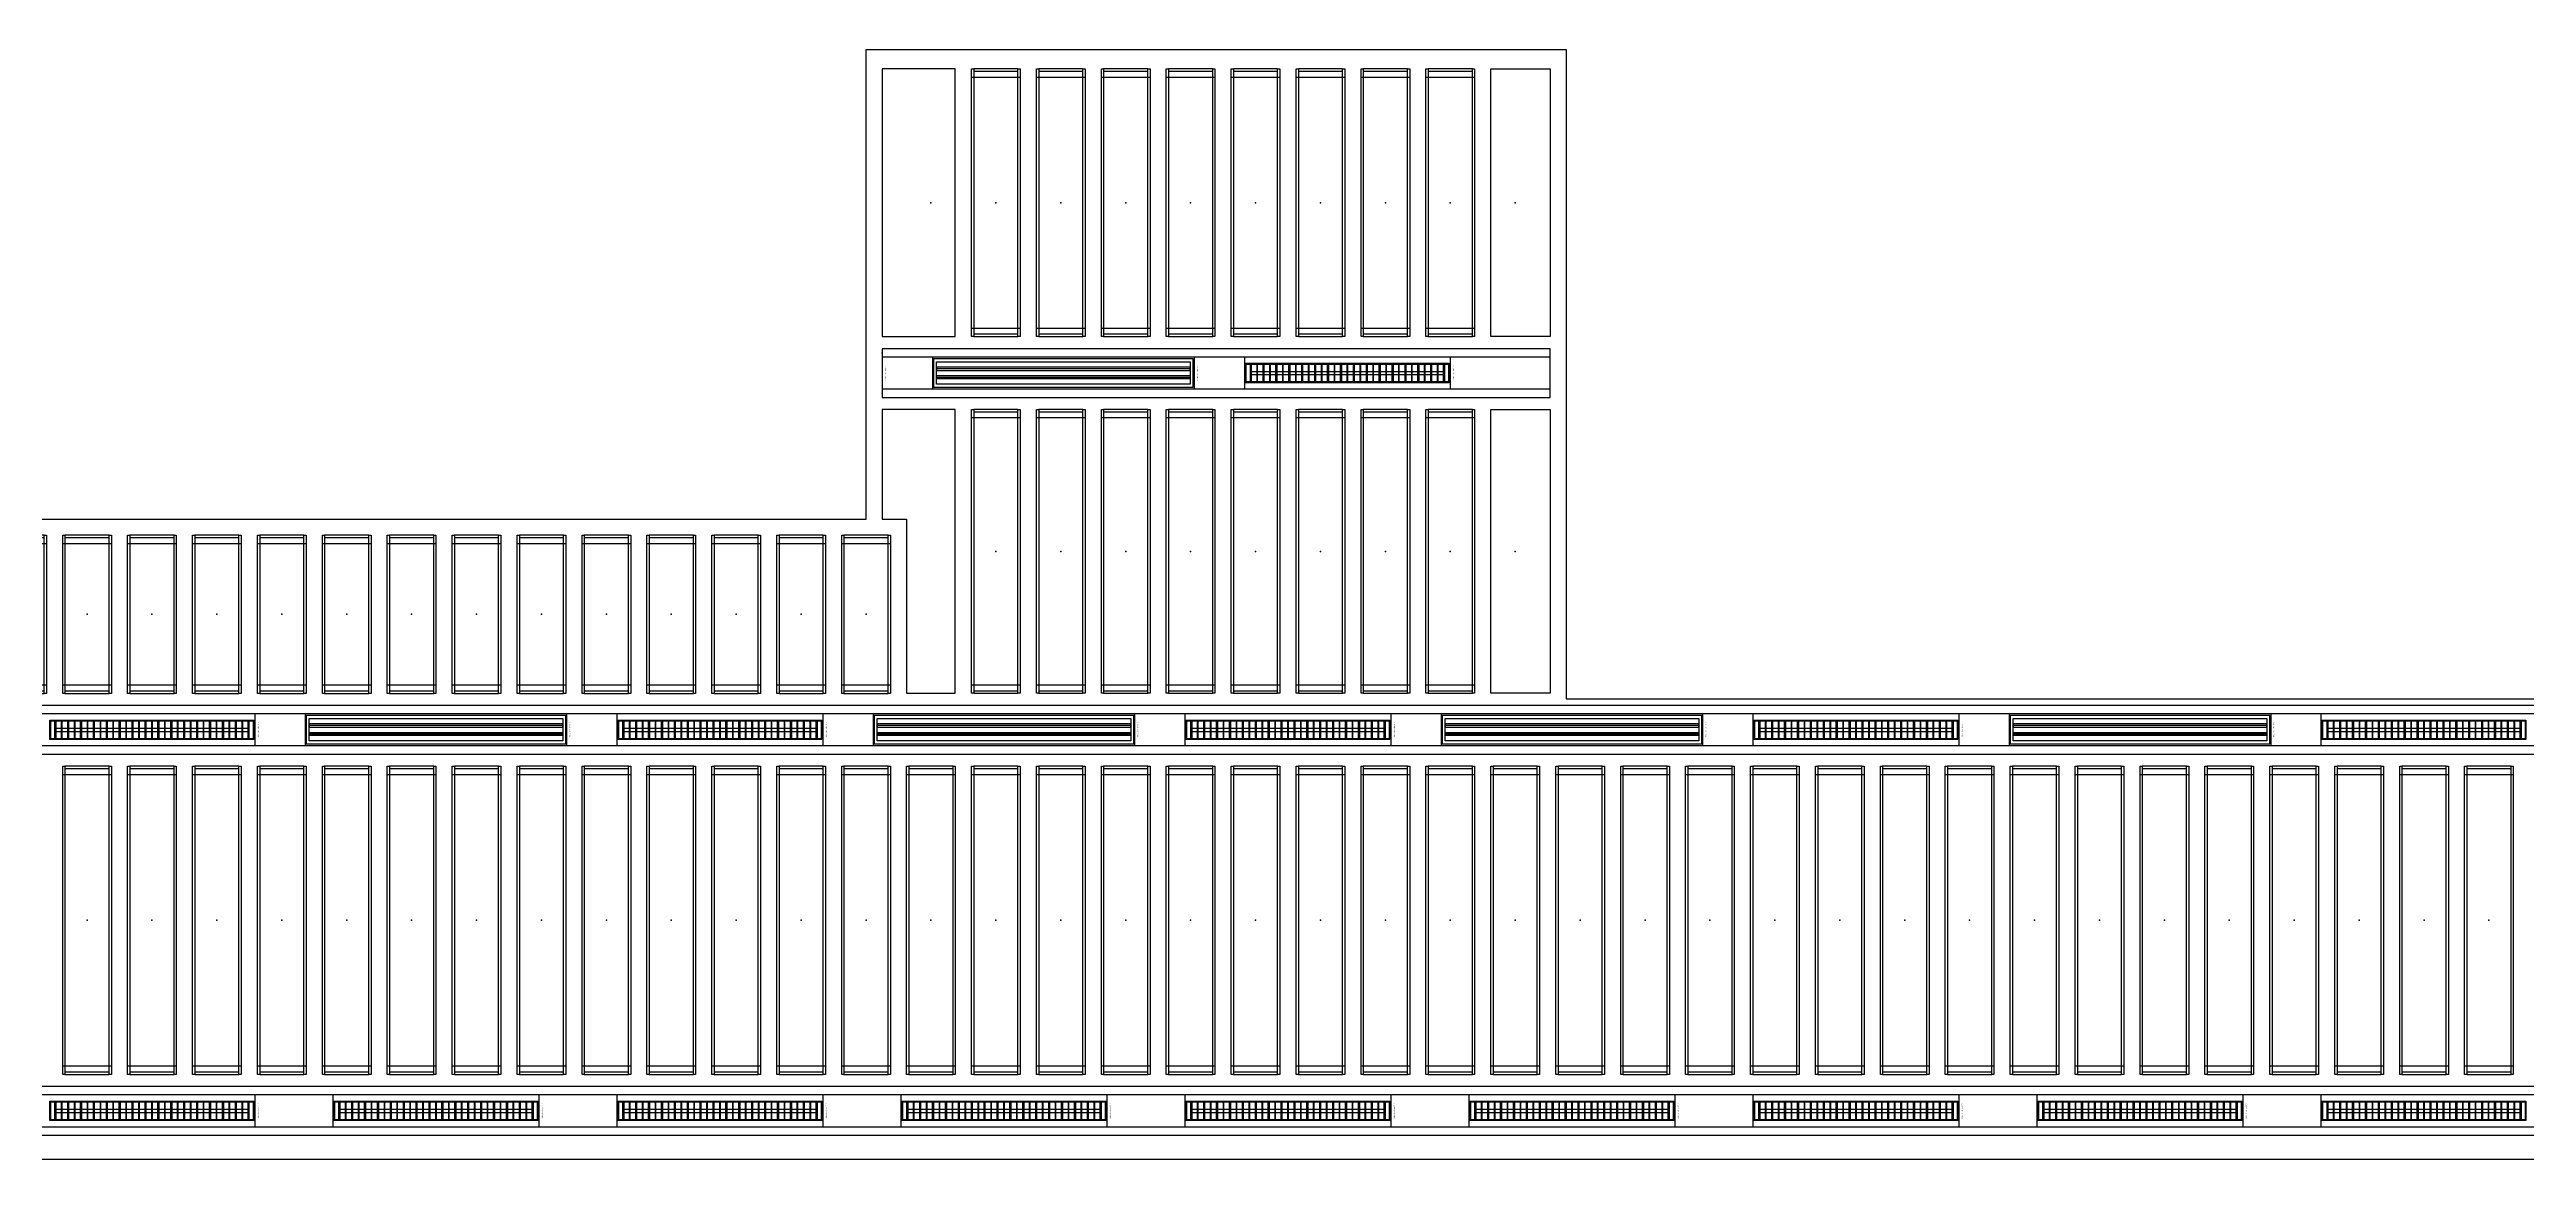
# Model space of a CAD drawing. Header units: millimetres. Extents: x 813027 to 1148939, y -931049 to -10.
# Drawn here: x 945509 to 960771, y -873847 to -867002 of the extents above; entities that cross this region are included whole.
import ezdxf
from ezdxf.enums import TextEntityAlignment as Align

# ---------------------------------------------------------------- set-up
doc = ezdxf.new("R2010")
doc.units = ezdxf.units.MM
for name, color, linetype in [('000 - WIPEOUT', 250, 'Continuous'), ('001 - ASCESSORIES', 1, 'Continuous'), ('A04_TUBE SERIES', 2, 'Continuous'), ('A11_ALU.SOLID SHEET', 7, 'Continuous')]:
    doc.layers.add(name, color=color, linetype=linetype)

# ---------------------------------------------------------------- blocks, each defined once
blk = doc.blocks.new('*U485')
at = {"color": 1}
blk.add_wipeout([(628, -60), (-629, -60), (-629, 60), (628, 60)], dxfattribs=at).dxf.layer = '000 - WIPEOUT'
at = {"layer": '001 - ASCESSORIES', "color": 0}
blk.add_lwpolyline([(628, -60), (-629, -60), (-629, 60), (628, 60)], close=True, dxfattribs=at)
at = {"layer": '001 - ASCESSORIES'}
for points in [[(623, -55), (-624, -55), (-624, 55), (623, 55)], [(-593, -55), (-598, -55), (-598, 55), (-593, 55)], [(-559, -55), (-554, -55), (-554, 55), (-559, 55)], [(-514, -55), (-519, -55), (-519, 55), (-514, 55)], [(-479, -55), (-474, -55), (-474, 55), (-479, 55)], [(-435, -55), (-440, -55), (-440, 55), (-435, 55)], [(-400, -55), (-395, -55), (-395, 55), (-400, 55)], [(-355, -55), (-360, -55), (-360, 55), (-355, 55)], [(-320, -55), (-315, -55), (-315, 55), (-320, 55)], [(-276, -55), (-281, -55), (-281, 55), (-276, 55)], [(-241, -55), (-236, -55), (-236, 55), (-241, 55)], [(-196, -55), (-201, -55), (-201, 55), (-196, 55)], [(-161, -55), (-156, -55), (-156, 55), (-161, 55)], [(-117, -55), (-122, -55), (-122, 55), (-117, 55)], [(-82, -55), (-77, -55), (-77, 55), (-82, 55)], [(-37, -55), (-42, -55), (-42, 55), (-37, 55)], [(-3, -55), (3, -55), (3, 55), (-3, 55)], [(42, -55), (37, -55), (37, 55), (42, 55)], [(77, -55), (82, -55), (82, 55), (77, 55)], [(122, -55), (117, -55), (117, 55), (122, 55)], [(156, -55), (161, -55), (161, 55), (156, 55)], [(201, -55), (196, -55), (196, 55), (201, 55)], [(236, -55), (241, -55), (241, 55), (236, 55)], [(281, -55), (276, -55), (276, 55), (281, 55)], [(315, -55), (320, -55), (320, 55), (315, 55)], [(360, -55), (355, -55), (355, 55), (360, 55)], [(395, -55), (400, -55), (400, 55), (395, 55)], [(440, -55), (435, -55), (435, 55), (440, 55)], [(474, -55), (479, -55), (479, 55), (474, 55)], [(519, -55), (514, -55), (514, 55), (519, 55)], [(554, -55), (559, -55), (559, 55), (554, 55)], [(598, -55), (593, -55), (593, 55), (598, 55)]]:
    blk.add_lwpolyline(points, close=True, dxfattribs=at)
for points in [[(-593, 10), (-559, 10)], [(-554, 10), (-519, 10)], [(-514, 10), (-479, 10)], [(-474, 10), (-440, 10)], [(-435, 10), (-400, 10)], [(-395, 10), (-360, 10)], [(-355, 10), (-320, 10)], [(-315, 10), (-281, 10)], [(-276, 10), (-241, 10)], [(-236, 10), (-201, 10)], [(-196, 10), (-161, 10)], [(-156, 10), (-122, 10)], [(-117, 10), (-82, 10)], [(-77, 10), (-42, 10)], [(-37, 10), (-3, 10)], [(3, 10), (37, 10)], [(42, 10), (77, 10)], [(82, 10), (117, 10)], [(122, 10), (156, 10)], [(161, 10), (196, 10)], [(201, 10), (236, 10)], [(241, 10), (276, 10)], [(281, 10), (315, 10)], [(320, 10), (355, 10)], [(360, 10), (395, 10)], [(400, 10), (435, 10)], [(440, 10), (474, 10)], [(479, 10), (514, 10)], [(519, 10), (554, 10)], [(559, 10), (593, 10)], [(-593, -10), (-559, -10)], [(-554, -10), (-519, -10)], [(-514, -10), (-479, -10)], [(-474, -10), (-440, -10)], [(-435, -10), (-400, -10)], [(-395, -10), (-360, -10)], [(-355, -10), (-320, -10)], [(-315, -10), (-281, -10)], [(-276, -10), (-241, -10)], [(-236, -10), (-201, -10)], [(-196, -10), (-161, -10)], [(-156, -10), (-122, -10)], [(-117, -10), (-82, -10)], [(-77, -10), (-42, -10)], [(-37, -10), (-3, -10)], [(3, -10), (37, -10)], [(42, -10), (77, -10)], [(82, -10), (117, -10)], [(122, -10), (156, -10)], [(161, -10), (196, -10)], [(201, -10), (236, -10)], [(241, -10), (276, -10)], [(281, -10), (315, -10)], [(320, -10), (355, -10)], [(360, -10), (395, -10)], [(400, -10), (435, -10)], [(440, -10), (474, -10)], [(479, -10), (514, -10)], [(519, -10), (554, -10)], [(559, -10), (593, -10)]]:
    blk.add_lwpolyline(points, dxfattribs=at)
blk = doc.blocks.new('*U493')
at = {"layer": 'A11_ALU.SOLID SHEET', "color": 0}
blk.add_lwpolyline([(483, -98.8), (483, 98.8), (0, 98.8), (0, -98.8)], close=True, dxfattribs=at)
at = {"layer": 'Defpoints', "color": 250}
blk.add_point((0, 0), dxfattribs=at)
blk.add_text('AL.SHEET-HAT-TYPE-R', height=6, rotation=270, dxfattribs=at).set_placement((15, 0), align=Align.BOTTOM_CENTER)
blk = doc.blocks.new('*U488')
at = {"layer": 'A11_ALU.SOLID SHEET', "color": 0}
blk.add_lwpolyline([(311.5, -98.8), (311.5, 98.8), (0, 98.8), (0, -98.8)], close=True, dxfattribs=at)
at = {"layer": 'Defpoints', "color": 250}
blk.add_point((0, 0), dxfattribs=at)
blk.add_text('AL.SHEET-HAT-TYPE-R', height=6, rotation=270, dxfattribs=at).set_placement((15, 0), align=Align.BOTTOM_CENTER)
blk = doc.blocks.new('*U495')
blk.add_wipeout([(-25, 0), (25, 0), (25, 134900), (-25, 134900)]).dxf.layer = '000 - WIPEOUT'
at = {"layer": 'A04_TUBE SERIES', "color": 0}
blk.add_lwpolyline([(-25, 0), (25, 0), (25, 134900), (-25, 134900)], close=True, dxfattribs=at)
blk.add_attdef('EXTR.OVL-LENGTH_', (-25, -59), '', height=5)
blk = doc.blocks.new('*U484')
at = {"layer": '001 - ASCESSORIES', "color": 0, "linetype": 'ByBlock'}
blk.add_lwpolyline([(800, 87), (-800, 87), (-800, -87), (800, -87)], close=True, dxfattribs=at)
at = {"layer": '001 - ASCESSORIES', "linetype": 'ByBlock'}
for points in [[(-782, 69), (782, 69), (782, -69), (-782, -69)], [(782, 36), (-782, 36), (-782, 16), (782, 16)], [(-782, -16), (782, -16), (782, -36), (-782, -36)]]:
    blk.add_lwpolyline(points, close=True, dxfattribs=at)
for points in [[(782, 26), (-782, 26)], [(-782, -26), (782, -26)]]:
    blk.add_lwpolyline(points, dxfattribs=at)
blk = doc.blocks.new('*U501')
blk.add_wipeout([(-25, 0), (25, 0), (25, 4115), (-25, 4115)]).dxf.layer = '000 - WIPEOUT'
blk.add_point((0, 0))
at = {"layer": 'A04_TUBE SERIES', "color": 0}
blk.add_lwpolyline([(-25, 0), (25, 0), (25, 4115), (-25, 4115)], close=True, dxfattribs=at)
blk.add_attdef('EXTR.OVL-LENGTH_', (-25, -59), '', height=5)
blk = doc.blocks.new('*U500')
at = {"layer": 'A11_ALU.SOLID SHEET', "color": 0}
blk.add_lwpolyline([(615, -98.8), (615, 98.8), (0, 98.8), (0, -98.8)], close=True, dxfattribs=at)
at = {"layer": 'Defpoints', "color": 250}
blk.add_point((0, 0), dxfattribs=at)
blk.add_text('AL.SHEET-HAT-TYPE-R', height=6, rotation=270, dxfattribs=at).set_placement((15, 0), align=Align.BOTTOM_CENTER)
blk = doc.blocks.new('*U499')
blk.add_wipeout([(-25, 0), (25, 0), (25, 4115), (-25, 4115)]).dxf.layer = '000 - WIPEOUT'
blk.add_point((0, 0))
at = {"layer": 'A04_TUBE SERIES', "color": 0}
blk.add_lwpolyline([(-25, 0), (25, 0), (25, 4115), (-25, 4115)], close=True, dxfattribs=at)
blk.add_attdef('EXTR.OVL-LENGTH_', (-25, -59), '', height=5)
blk = doc.blocks.new('*U492')
blk.add_wipeout([(-25, 0), (25, 0), (25, 134900), (-25, 134900)]).dxf.layer = '000 - WIPEOUT'
at = {"layer": 'A04_TUBE SERIES', "color": 0}
blk.add_lwpolyline([(-25, 0), (25, 0), (25, 134900), (-25, 134900)], close=True, dxfattribs=at)
blk.add_attdef('EXTR.OVL-LENGTH_', (-25, -59), '', height=5)
blk = doc.blocks.new('*U515')
for p, q in [((-900.3, 14250), (-900.3, 14550)), ((900, 14550), (900, 14250)), ((-900.3, 13850), (-900.3, 14150)), ((900, 14150), (900, 13850)), ((-900.3, 13450), (-900.3, 13750)), ((900, 13750), (900, 13450)), ((-900.3, 13050), (-900.3, 13350)), ((900, 13350), (900, 13050)), ((-900.3, 12650), (-900.3, 12950)), ((900, 12950), (900, 12650)), ((-900.3, 12250), (-900.3, 12550)), ((900, 12550), (900, 12250)), ((-900.3, 11850), (-900.3, 12150)), ((900, 12150), (900, 11850)), ((-900.3, 11450), (-900.3, 11750)), ((900, 11750), (900, 11450)), ((-900.3, 11050), (-900.3, 11350)), ((900, 11350), (900, 11050)), ((-900.3, 10650), (-900.3, 10950)), ((900, 10950), (900, 10650)), ((-900.3, 10250), (-900.3, 10550)), ((900, 10550), (900, 10250)), ((-900.3, 9850), (-900.3, 10150)), ((900, 10150), (900, 9850)), ((-900.3, 9450), (-900.3, 9750)), ((900, 9750), (900, 9450)), ((-900.3, 9050), (-900.3, 9350)), ((900, 9350), (900, 9050)), ((-900.3, 8650), (-900.3, 8950)), ((900, 8950), (900, 8650)), ((-900.3, 8250), (-900.3, 8550)), ((900, 8550), (900, 8250)), ((-900.3, 7850), (-900.3, 8150)), ((900, 8150), (900, 7850)), ((-900.3, 7450), (-900.3, 7750)), ((900, 7750), (900, 7450)), ((-900.3, 7050), (-900.3, 7350)), ((900, 7350), (900, 7050)), ((-900.3, 6650), (-900.3, 6950)), ((900, 6950), (900, 6650)), ((-900.3, 6250), (-900.3, 6550)), ((900, 6550), (900, 6250)), ((-900.3, 5850), (-900.3, 6150)), ((900, 6150), (900, 5850)), ((-900.3, 5450), (-900.3, 5750)), ((900, 5750), (900, 5450)), ((-900.3, 5050), (-900.3, 5350)), ((900, 5350), (900, 5050)), ((-900.3, 4650), (-900.3, 4950)), ((900, 4950), (900, 4650)), ((-900.3, 4250), (-900.3, 4550)), ((900, 4550), (900, 4250)), ((-900.3, 3850), (-900.3, 4150)), ((900, 4150), (900, 3850)), ((-900.3, 3450), (-900.3, 3750)), ((900, 3750), (900, 3450)), ((-900.3, 3050), (-900.3, 3350)), ((900, 3350), (900, 3050)), ((-900.3, 2650), (-900.3, 2950)), ((900, 2950), (900, 2650)), ((-900.3, 2250), (-900.3, 2550)), ((900, 2550), (900, 2250)), ((-900.3, 1850), (-900.3, 2150)), ((900, 2150), (900, 1850)), ((-900.3, 1450), (-900.3, 1750)), ((900, 1750), (900, 1450)), ((-900.3, 1050), (-900.3, 1350)), ((900, 1350), (900, 1050)), ((-900.3, 650), (-900.3, 950)), ((900, 950), (900, 650)), ((-900.3, 250), (-900.3, 550)), ((900, 550), (900, 250)), ((-900.3, -150), (-900.3, 150)), ((900, 150), (900, -150)), ((-900.3, -550), (-900.3, -250)), ((900, -250), (900, -550))]:
    blk.add_line(p, q)
for p in [(0, 14400), (0, 14000), (0, 13600), (0, 13200), (0, 12800), (0, 12400), (0, 12000), (0, 11600), (0, 11200), (0, 10800), (0, 10400), (0, 10000), (0, 9600), (0, 9200), (0, 8800), (0, 8400), (0, 8000), (0, 7600), (0, 7200), (0, 6800), (0, 6400), (0, 6000), (0, 5600), (0, 5200), (0, 4800), (0, 4400), (0, 4000), (0, 3600), (0, 3200), (0, 2800), (0, 2400), (0, 2000), (0, 1600), (0, 1200), (0, 800), (0, 400), (0, 0), (0, -400)]:
    blk.add_point(p)
at = {"layer": 'A11_ALU.SOLID SHEET', "color": 0}
for points in [[(-950, 14550), (950, 14550), (950, 14536), (-950, 14536)], [(-950, 14264), (-936, 14264), (-936, 14536), (-950, 14536)], [(950, 14536), (936, 14536), (936, 14264), (950, 14264)], [(-950, 14264), (950, 14264), (950, 14250), (-950, 14250)], [(-950, 14150), (950, 14150), (950, 14136), (-950, 14136)], [(-950, 13864), (-936, 13864), (-936, 14136), (-950, 14136)], [(950, 14136), (936, 14136), (936, 13864), (950, 13864)], [(-950, 13864), (950, 13864), (950, 13850), (-950, 13850)], [(-950, 13750), (950, 13750), (950, 13736), (-950, 13736)], [(-950, 13464), (-936, 13464), (-936, 13736), (-950, 13736)], [(950, 13736), (936, 13736), (936, 13464), (950, 13464)], [(-950, 13464), (950, 13464), (950, 13450), (-950, 13450)], [(-950, 13350), (950, 13350), (950, 13336), (-950, 13336)], [(-950, 13064), (-936, 13064), (-936, 13336), (-950, 13336)], [(950, 13336), (936, 13336), (936, 13064), (950, 13064)], [(-950, 13064), (950, 13064), (950, 13050), (-950, 13050)], [(-950, 12950), (950, 12950), (950, 12936), (-950, 12936)], [(-950, 12664), (-936, 12664), (-936, 12936), (-950, 12936)], [(950, 12936), (936, 12936), (936, 12664), (950, 12664)], [(-950, 12664), (950, 12664), (950, 12650), (-950, 12650)], [(-950, 12550), (950, 12550), (950, 12536), (-950, 12536)], [(-950, 12264), (-936, 12264), (-936, 12536), (-950, 12536)], [(950, 12536), (936, 12536), (936, 12264), (950, 12264)], [(-950, 12264), (950, 12264), (950, 12250), (-950, 12250)], [(-950, 12150), (950, 12150), (950, 12136), (-950, 12136)], [(-950, 11864), (-936, 11864), (-936, 12136), (-950, 12136)], [(950, 12136), (936, 12136), (936, 11864), (950, 11864)], [(-950, 11864), (950, 11864), (950, 11850), (-950, 11850)], [(-950, 11750), (950, 11750), (950, 11736), (-950, 11736)], [(-950, 11464), (-936, 11464), (-936, 11736), (-950, 11736)], [(950, 11736), (936, 11736), (936, 11464), (950, 11464)], [(-950, 11464), (950, 11464), (950, 11450), (-950, 11450)], [(-950, 11350), (950, 11350), (950, 11336), (-950, 11336)], [(-950, 11064), (-936, 11064), (-936, 11336), (-950, 11336)], [(950, 11336), (936, 11336), (936, 11064), (950, 11064)], [(-950, 11064), (950, 11064), (950, 11050), (-950, 11050)], [(-950, 10950), (950, 10950), (950, 10936), (-950, 10936)], [(-950, 10664), (-936, 10664), (-936, 10936), (-950, 10936)], [(950, 10936), (936, 10936), (936, 10664), (950, 10664)], [(-950, 10664), (950, 10664), (950, 10650), (-950, 10650)], [(-950, 10550), (950, 10550), (950, 10536), (-950, 10536)], [(-950, 10264), (-936, 10264), (-936, 10536), (-950, 10536)], [(950, 10536), (936, 10536), (936, 10264), (950, 10264)], [(-950, 10264), (950, 10264), (950, 10250), (-950, 10250)], [(-950, 10150), (950, 10150), (950, 10136), (-950, 10136)], [(-950, 9864), (-936, 9864), (-936, 10136), (-950, 10136)], [(950, 10136), (936, 10136), (936, 9864), (950, 9864)], [(-950, 9864), (950, 9864), (950, 9850), (-950, 9850)], [(-950, 9750), (950, 9750), (950, 9736), (-950, 9736)], [(-950, 9464), (-936, 9464), (-936, 9736), (-950, 9736)], [(950, 9736), (936, 9736), (936, 9464), (950, 9464)], [(-950, 9464), (950, 9464), (950, 9450), (-950, 9450)], [(-950, 9350), (950, 9350), (950, 9336), (-950, 9336)], [(-950, 9064), (-936, 9064), (-936, 9336), (-950, 9336)], [(950, 9336), (936, 9336), (936, 9064), (950, 9064)], [(-950, 9064), (950, 9064), (950, 9050), (-950, 9050)], [(-950, 8950), (950, 8950), (950, 8936), (-950, 8936)], [(-950, 8664), (-936, 8664), (-936, 8936), (-950, 8936)], [(950, 8936), (936, 8936), (936, 8664), (950, 8664)], [(-950, 8664), (950, 8664), (950, 8650), (-950, 8650)], [(-950, 8550), (950, 8550), (950, 8536), (-950, 8536)], [(-950, 8264), (-936, 8264), (-936, 8536), (-950, 8536)], [(950, 8536), (936, 8536), (936, 8264), (950, 8264)], [(-950, 8264), (950, 8264), (950, 8250), (-950, 8250)], [(-950, 8150), (950, 8150), (950, 8136), (-950, 8136)], [(-950, 7864), (-936, 7864), (-936, 8136), (-950, 8136)], [(950, 8136), (936, 8136), (936, 7864), (950, 7864)], [(-950, 7864), (950, 7864), (950, 7850), (-950, 7850)], [(-950, 7750), (950, 7750), (950, 7736), (-950, 7736)], [(-950, 7464), (-936, 7464), (-936, 7736), (-950, 7736)], [(950, 7736), (936, 7736), (936, 7464), (950, 7464)], [(-950, 7464), (950, 7464), (950, 7450), (-950, 7450)], [(-950, 7350), (950, 7350), (950, 7336), (-950, 7336)], [(-950, 7064), (-936, 7064), (-936, 7336), (-950, 7336)], [(950, 7336), (936, 7336), (936, 7064), (950, 7064)], [(-950, 7064), (950, 7064), (950, 7050), (-950, 7050)], [(-950, 6950), (950, 6950), (950, 6936), (-950, 6936)], [(-950, 6664), (-936, 6664), (-936, 6936), (-950, 6936)], [(950, 6936), (936, 6936), (936, 6664), (950, 6664)], [(-950, 6664), (950, 6664), (950, 6650), (-950, 6650)], [(-950, 6550), (950, 6550), (950, 6536), (-950, 6536)], [(-950, 6264), (-936, 6264), (-936, 6536), (-950, 6536)], [(950, 6536), (936, 6536), (936, 6264), (950, 6264)], [(-950, 6264), (950, 6264), (950, 6250), (-950, 6250)], [(-950, 6150), (950, 6150), (950, 6136), (-950, 6136)], [(-950, 5864), (-936, 5864), (-936, 6136), (-950, 6136)], [(950, 6136), (936, 6136), (936, 5864), (950, 5864)], [(-950, 5864), (950, 5864), (950, 5850), (-950, 5850)], [(-950, 5750), (950, 5750), (950, 5736), (-950, 5736)], [(-950, 5464), (-936, 5464), (-936, 5736), (-950, 5736)], [(950, 5736), (936, 5736), (936, 5464), (950, 5464)], [(-950, 5464), (950, 5464), (950, 5450), (-950, 5450)], [(-950, 5350), (950, 5350), (950, 5336), (-950, 5336)], [(-950, 5064), (-936, 5064), (-936, 5336), (-950, 5336)], [(950, 5336), (936, 5336), (936, 5064), (950, 5064)], [(-950, 5064), (950, 5064), (950, 5050), (-950, 5050)], [(-950, 4950), (950, 4950), (950, 4936), (-950, 4936)], [(-950, 4664), (-936, 4664), (-936, 4936), (-950, 4936)], [(950, 4936), (936, 4936), (936, 4664), (950, 4664)], [(-950, 4664), (950, 4664), (950, 4650), (-950, 4650)], [(-950, 4550), (950, 4550), (950, 4536), (-950, 4536)], [(-950, 4264), (-936, 4264), (-936, 4536), (-950, 4536)], [(950, 4536), (936, 4536), (936, 4264), (950, 4264)], [(-950, 4264), (950, 4264), (950, 4250), (-950, 4250)], [(-950, 4150), (950, 4150), (950, 4136), (-950, 4136)], [(-950, 3864), (-936, 3864), (-936, 4136), (-950, 4136)], [(950, 4136), (936, 4136), (936, 3864), (950, 3864)], [(-950, 3864), (950, 3864), (950, 3850), (-950, 3850)], [(-950, 3750), (950, 3750), (950, 3736), (-950, 3736)], [(-950, 3464), (-936, 3464), (-936, 3736), (-950, 3736)], [(950, 3736), (936, 3736), (936, 3464), (950, 3464)], [(-950, 3464), (950, 3464), (950, 3450), (-950, 3450)], [(-950, 3350), (950, 3350), (950, 3336), (-950, 3336)], [(-950, 3064), (-936, 3064), (-936, 3336), (-950, 3336)], [(950, 3336), (936, 3336), (936, 3064), (950, 3064)], [(-950, 3064), (950, 3064), (950, 3050), (-950, 3050)], [(-950, 2950), (950, 2950), (950, 2936), (-950, 2936)], [(-950, 2664), (-936, 2664), (-936, 2936), (-950, 2936)], [(950, 2936), (936, 2936), (936, 2664), (950, 2664)], [(-950, 2664), (950, 2664), (950, 2650), (-950, 2650)], [(-950, 2550), (950, 2550), (950, 2536), (-950, 2536)], [(-950, 2264), (-936, 2264), (-936, 2536), (-950, 2536)], [(950, 2536), (936, 2536), (936, 2264), (950, 2264)], [(-950, 2264), (950, 2264), (950, 2250), (-950, 2250)], [(-950, 2150), (950, 2150), (950, 2136), (-950, 2136)], [(-950, 1864), (-936, 1864), (-936, 2136), (-950, 2136)], [(950, 2136), (936, 2136), (936, 1864), (950, 1864)], [(-950, 1864), (950, 1864), (950, 1850), (-950, 1850)], [(-950, 1750), (950, 1750), (950, 1736), (-950, 1736)], [(-950, 1464), (-936, 1464), (-936, 1736), (-950, 1736)], [(950, 1736), (936, 1736), (936, 1464), (950, 1464)], [(-950, 1464), (950, 1464), (950, 1450), (-950, 1450)], [(-950, 1350), (950, 1350), (950, 1336), (-950, 1336)], [(-950, 1064), (-936, 1064), (-936, 1336), (-950, 1336)], [(950, 1336), (936, 1336), (936, 1064), (950, 1064)], [(-950, 1064), (950, 1064), (950, 1050), (-950, 1050)], [(-950, 950), (950, 950), (950, 936), (-950, 936)], [(-950, 664), (-936, 664), (-936, 936), (-950, 936)], [(950, 936), (936, 936), (936, 664), (950, 664)], [(-950, 664), (950, 664), (950, 650), (-950, 650)], [(-950, 550), (950, 550), (950, 536), (-950, 536)], [(-950, 264), (-936, 264), (-936, 536), (-950, 536)], [(950, 536), (936, 536), (936, 264), (950, 264)], [(-950, 264), (950, 264), (950, 250), (-950, 250)], [(-950, 150), (950, 150), (950, 136), (-950, 136)], [(-950, -136), (-936, -136), (-936, 136), (-950, 136)], [(950, 136), (936, 136), (936, -136), (950, -136)], [(-950, -136), (950, -136), (950, -150), (-950, -150)], [(-950, -250), (950, -250), (950, -264), (-950, -264)], [(-950, -536), (-936, -536), (-936, -264), (-950, -264)], [(950, -264), (936, -264), (936, -536), (950, -536)], [(-950, -536), (950, -536), (950, -550), (-950, -550)]]:
    blk.add_lwpolyline(points, close=True, dxfattribs=at)
blk = doc.blocks.new('*U523')
for p, q in [((-437.8, 10050), (-437.8, 10350)), ((437.5, 10350), (437.5, 10050)), ((-437.8, 9650), (-437.8, 9950)), ((437.5, 9950), (437.5, 9650)), ((-437.8, 9250), (-437.8, 9550)), ((437.5, 9550), (437.5, 9250)), ((-437.8, 8850), (-437.8, 9150)), ((437.5, 9150), (437.5, 8850)), ((-437.8, 8450), (-437.8, 8750)), ((437.5, 8750), (437.5, 8450)), ((-437.8, 8050), (-437.8, 8350)), ((437.5, 8350), (437.5, 8050)), ((-437.8, 7650), (-437.8, 7950)), ((437.5, 7950), (437.5, 7650)), ((-437.8, 7250), (-437.8, 7550)), ((437.5, 7550), (437.5, 7250)), ((-437.8, 6850), (-437.8, 7150)), ((437.5, 7150), (437.5, 6850)), ((-437.8, 6450), (-437.8, 6750)), ((437.5, 6750), (437.5, 6450)), ((-437.8, 6050), (-437.8, 6350)), ((437.5, 6350), (437.5, 6050)), ((-437.8, 5650), (-437.8, 5950)), ((437.5, 5950), (437.5, 5650)), ((-437.8, 5250), (-437.8, 5550)), ((437.5, 5550), (437.5, 5250)), ((-437.8, 4850), (-437.8, 5150)), ((437.5, 5150), (437.5, 4850)), ((-437.8, 4450), (-437.8, 4750)), ((437.5, 4750), (437.5, 4450)), ((-437.8, 4050), (-437.8, 4350)), ((437.5, 4350), (437.5, 4050)), ((-437.8, 3650), (-437.8, 3950)), ((437.5, 3950), (437.5, 3650)), ((-437.8, 3250), (-437.8, 3550)), ((437.5, 3550), (437.5, 3250)), ((-437.8, 2850), (-437.8, 3150)), ((437.5, 3150), (437.5, 2850)), ((-437.8, 2450), (-437.8, 2750)), ((437.5, 2750), (437.5, 2450)), ((-437.8, 2050), (-437.8, 2350)), ((437.5, 2350), (437.5, 2050)), ((-437.8, 1650), (-437.8, 1950)), ((437.5, 1950), (437.5, 1650)), ((-437.8, 1250), (-437.8, 1550)), ((437.5, 1550), (437.5, 1250)), ((-437.8, 850), (-437.8, 1150)), ((437.5, 1150), (437.5, 850)), ((-437.8, 450), (-437.8, 750)), ((437.5, 750), (437.5, 450)), ((-437.8, 50), (-437.8, 350)), ((437.5, 350), (437.5, 50)), ((-437.8, -350), (-437.8, -50)), ((437.5, -50), (437.5, -350)), ((-437.8, -750), (-437.8, -450)), ((437.5, -450), (437.5, -750)), ((-437.8, -1150), (-437.8, -850)), ((437.5, -850), (437.5, -1150)), ((-437.8, -1550), (-437.8, -1250)), ((437.5, -1250), (437.5, -1550)), ((-437.8, -1950), (-437.8, -1650)), ((437.5, -1650), (437.5, -1950)), ((-437.8, -2350), (-437.8, -2050)), ((437.5, -2050), (437.5, -2350)), ((-437.8, -2750), (-437.8, -2450)), ((437.5, -2450), (437.5, -2750)), ((-437.8, -3150), (-437.8, -2850)), ((437.5, -2850), (437.5, -3150)), ((-437.8, -3550), (-437.8, -3250)), ((437.5, -3250), (437.5, -3550)), ((-437.8, -3950), (-437.8, -3650)), ((437.5, -3650), (437.5, -3950)), ((-437.8, -4350), (-437.8, -4050)), ((437.5, -4050), (437.5, -4350)), ((-437.8, -4750), (-437.8, -4450)), ((437.5, -4450), (437.5, -4750)), ((-437.8, -5150), (-437.8, -4850)), ((437.5, -4850), (437.5, -5150)), ((-437.8, -5550), (-437.8, -5250)), ((437.5, -5250), (437.5, -5550)), ((-437.8, -5950), (-437.8, -5650)), ((437.5, -5650), (437.5, -5950)), ((-437.8, -6350), (-437.8, -6050)), ((437.5, -6050), (437.5, -6350)), ((-437.8, -6750), (-437.8, -6450)), ((437.5, -6450), (437.5, -6750)), ((-437.8, -7150), (-437.8, -6850)), ((437.5, -6850), (437.5, -7150)), ((-437.8, -7550), (-437.8, -7250)), ((437.5, -7250), (437.5, -7550)), ((-437.8, -7950), (-437.8, -7650)), ((437.5, -7650), (437.5, -7950)), ((-437.8, -8350), (-437.8, -8050)), ((437.5, -8050), (437.5, -8350)), ((-437.8, -8750), (-437.8, -8450)), ((437.5, -8450), (437.5, -8750)), ((-437.8, -9150), (-437.8, -8850)), ((437.5, -8850), (437.5, -9150)), ((-437.8, -9550), (-437.8, -9250)), ((437.5, -9250), (437.5, -9550)), ((-437.8, -9950), (-437.8, -9650)), ((437.5, -9650), (437.5, -9950)), ((-437.8, -10350), (-437.8, -10050)), ((437.5, -10050), (437.5, -10350))]:
    blk.add_line(p, q)
for p in [(0, 10200), (0, 9800), (0, 9400), (0, 9000), (0, 8600), (0, 8200), (0, 7800), (0, 7400), (0, 7000), (0, 6600), (0, 6200), (0, 5800), (0, 5400), (0, 5000), (0, 4600), (0, 4200), (0, 3800), (0, 3400), (0, 3000), (0, 2600), (0, 2200), (0, 1800), (0, 1400), (0, 1000), (0, 600), (0, 200), (0, -200), (0, -600), (0, -1000), (0, -1400), (0, -1800), (0, -2200), (0, -2600), (0, -3000), (0, -3400), (0, -3800), (0, -4200), (0, -4600), (0, -5000), (0, -5400), (0, -5800), (0, -6200), (0, -6600), (0, -7000), (0, -7400), (0, -7800), (0, -8200), (0, -8600), (0, -9000), (0, -9400), (0, -9800), (0, -10200)]:
    blk.add_point(p)
at = {"layer": 'A11_ALU.SOLID SHEET', "color": 0}
for points in [[(-487.5, 10350), (487.5, 10350), (487.5, 10336), (-487.5, 10336)], [(-487.5, 10064), (-473.5, 10064), (-473.5, 10336), (-487.5, 10336)], [(487.5, 10336), (473.5, 10336), (473.5, 10064), (487.5, 10064)], [(-487.5, 10064), (487.5, 10064), (487.5, 10050), (-487.5, 10050)], [(-487.5, 9950), (487.5, 9950), (487.5, 9936), (-487.5, 9936)], [(-487.5, 9664), (-473.5, 9664), (-473.5, 9936), (-487.5, 9936)], [(487.5, 9936), (473.5, 9936), (473.5, 9664), (487.5, 9664)], [(-487.5, 9664), (487.5, 9664), (487.5, 9650), (-487.5, 9650)], [(-487.5, 9550), (487.5, 9550), (487.5, 9536), (-487.5, 9536)], [(-487.5, 9264), (-473.5, 9264), (-473.5, 9536), (-487.5, 9536)], [(487.5, 9536), (473.5, 9536), (473.5, 9264), (487.5, 9264)], [(-487.5, 9264), (487.5, 9264), (487.5, 9250), (-487.5, 9250)], [(-487.5, 9150), (487.5, 9150), (487.5, 9136), (-487.5, 9136)], [(-487.5, 8864), (-473.5, 8864), (-473.5, 9136), (-487.5, 9136)], [(487.5, 9136), (473.5, 9136), (473.5, 8864), (487.5, 8864)], [(-487.5, 8864), (487.5, 8864), (487.5, 8850), (-487.5, 8850)], [(-487.5, 8750), (487.5, 8750), (487.5, 8736), (-487.5, 8736)], [(-487.5, 8464), (-473.5, 8464), (-473.5, 8736), (-487.5, 8736)], [(487.5, 8736), (473.5, 8736), (473.5, 8464), (487.5, 8464)], [(-487.5, 8464), (487.5, 8464), (487.5, 8450), (-487.5, 8450)], [(-487.5, 8350), (487.5, 8350), (487.5, 8336), (-487.5, 8336)], [(-487.5, 8064), (-473.5, 8064), (-473.5, 8336), (-487.5, 8336)], [(487.5, 8336), (473.5, 8336), (473.5, 8064), (487.5, 8064)], [(-487.5, 8064), (487.5, 8064), (487.5, 8050), (-487.5, 8050)], [(-487.5, 7950), (487.5, 7950), (487.5, 7936), (-487.5, 7936)], [(-487.5, 7664), (-473.5, 7664), (-473.5, 7936), (-487.5, 7936)], [(487.5, 7936), (473.5, 7936), (473.5, 7664), (487.5, 7664)], [(-487.5, 7664), (487.5, 7664), (487.5, 7650), (-487.5, 7650)], [(-487.5, 7550), (487.5, 7550), (487.5, 7536), (-487.5, 7536)], [(-487.5, 7264), (-473.5, 7264), (-473.5, 7536), (-487.5, 7536)], [(487.5, 7536), (473.5, 7536), (473.5, 7264), (487.5, 7264)], [(-487.5, 7264), (487.5, 7264), (487.5, 7250), (-487.5, 7250)], [(-487.5, 7150), (487.5, 7150), (487.5, 7136), (-487.5, 7136)], [(-487.5, 6864), (-473.5, 6864), (-473.5, 7136), (-487.5, 7136)], [(487.5, 7136), (473.5, 7136), (473.5, 6864), (487.5, 6864)], [(-487.5, 6864), (487.5, 6864), (487.5, 6850), (-487.5, 6850)], [(-487.5, 6750), (487.5, 6750), (487.5, 6736), (-487.5, 6736)], [(-487.5, 6464), (-473.5, 6464), (-473.5, 6736), (-487.5, 6736)], [(487.5, 6736), (473.5, 6736), (473.5, 6464), (487.5, 6464)], [(-487.5, 6464), (487.5, 6464), (487.5, 6450), (-487.5, 6450)], [(-487.5, 6350), (487.5, 6350), (487.5, 6336), (-487.5, 6336)], [(-487.5, 6064), (-473.5, 6064), (-473.5, 6336), (-487.5, 6336)], [(487.5, 6336), (473.5, 6336), (473.5, 6064), (487.5, 6064)], [(-487.5, 6064), (487.5, 6064), (487.5, 6050), (-487.5, 6050)], [(-487.5, 5950), (487.5, 5950), (487.5, 5936), (-487.5, 5936)], [(-487.5, 5664), (-473.5, 5664), (-473.5, 5936), (-487.5, 5936)], [(487.5, 5936), (473.5, 5936), (473.5, 5664), (487.5, 5664)], [(-487.5, 5664), (487.5, 5664), (487.5, 5650), (-487.5, 5650)], [(-487.5, 5550), (487.5, 5550), (487.5, 5536), (-487.5, 5536)], [(-487.5, 5264), (-473.5, 5264), (-473.5, 5536), (-487.5, 5536)], [(487.5, 5536), (473.5, 5536), (473.5, 5264), (487.5, 5264)], [(-487.5, 5264), (487.5, 5264), (487.5, 5250), (-487.5, 5250)], [(-487.5, 5150), (487.5, 5150), (487.5, 5136), (-487.5, 5136)], [(-487.5, 4864), (-473.5, 4864), (-473.5, 5136), (-487.5, 5136)], [(487.5, 5136), (473.5, 5136), (473.5, 4864), (487.5, 4864)], [(-487.5, 4864), (487.5, 4864), (487.5, 4850), (-487.5, 4850)], [(-487.5, 4750), (487.5, 4750), (487.5, 4736), (-487.5, 4736)], [(-487.5, 4464), (-473.5, 4464), (-473.5, 4736), (-487.5, 4736)], [(487.5, 4736), (473.5, 4736), (473.5, 4464), (487.5, 4464)], [(-487.5, 4464), (487.5, 4464), (487.5, 4450), (-487.5, 4450)], [(-487.5, 4350), (487.5, 4350), (487.5, 4336), (-487.5, 4336)], [(-487.5, 4064), (-473.5, 4064), (-473.5, 4336), (-487.5, 4336)], [(487.5, 4336), (473.5, 4336), (473.5, 4064), (487.5, 4064)], [(-487.5, 4064), (487.5, 4064), (487.5, 4050), (-487.5, 4050)], [(-487.5, 3950), (487.5, 3950), (487.5, 3936), (-487.5, 3936)], [(-487.5, 3664), (-473.5, 3664), (-473.5, 3936), (-487.5, 3936)], [(487.5, 3936), (473.5, 3936), (473.5, 3664), (487.5, 3664)], [(-487.5, 3664), (487.5, 3664), (487.5, 3650), (-487.5, 3650)], [(-487.5, 3550), (487.5, 3550), (487.5, 3536), (-487.5, 3536)], [(-487.5, 3264), (-473.5, 3264), (-473.5, 3536), (-487.5, 3536)], [(487.5, 3536), (473.5, 3536), (473.5, 3264), (487.5, 3264)], [(-487.5, 3264), (487.5, 3264), (487.5, 3250), (-487.5, 3250)], [(-487.5, 3150), (487.5, 3150), (487.5, 3136), (-487.5, 3136)], [(-487.5, 2864), (-473.5, 2864), (-473.5, 3136), (-487.5, 3136)], [(487.5, 3136), (473.5, 3136), (473.5, 2864), (487.5, 2864)], [(-487.5, 2864), (487.5, 2864), (487.5, 2850), (-487.5, 2850)], [(-487.5, 2750), (487.5, 2750), (487.5, 2736), (-487.5, 2736)], [(-487.5, 2464), (-473.5, 2464), (-473.5, 2736), (-487.5, 2736)], [(487.5, 2736), (473.5, 2736), (473.5, 2464), (487.5, 2464)], [(-487.5, 2464), (487.5, 2464), (487.5, 2450), (-487.5, 2450)], [(-487.5, 2350), (487.5, 2350), (487.5, 2336), (-487.5, 2336)], [(-487.5, 2064), (-473.5, 2064), (-473.5, 2336), (-487.5, 2336)], [(487.5, 2336), (473.5, 2336), (473.5, 2064), (487.5, 2064)], [(-487.5, 2064), (487.5, 2064), (487.5, 2050), (-487.5, 2050)], [(-487.5, 1950), (487.5, 1950), (487.5, 1936), (-487.5, 1936)], [(-487.5, 1664), (-473.5, 1664), (-473.5, 1936), (-487.5, 1936)], [(487.5, 1936), (473.5, 1936), (473.5, 1664), (487.5, 1664)], [(-487.5, 1664), (487.5, 1664), (487.5, 1650), (-487.5, 1650)], [(-487.5, 1550), (487.5, 1550), (487.5, 1536), (-487.5, 1536)], [(-487.5, 1264), (-473.5, 1264), (-473.5, 1536), (-487.5, 1536)], [(487.5, 1536), (473.5, 1536), (473.5, 1264), (487.5, 1264)], [(-487.5, 1264), (487.5, 1264), (487.5, 1250), (-487.5, 1250)], [(-487.5, 1150), (487.5, 1150), (487.5, 1136), (-487.5, 1136)], [(-487.5, 864), (-473.5, 864), (-473.5, 1136), (-487.5, 1136)], [(487.5, 1136), (473.5, 1136), (473.5, 864), (487.5, 864)], [(-487.5, 864), (487.5, 864), (487.5, 850), (-487.5, 850)], [(-487.5, 750), (487.5, 750), (487.5, 736), (-487.5, 736)], [(-487.5, 464), (-473.5, 464), (-473.5, 736), (-487.5, 736)], [(487.5, 736), (473.5, 736), (473.5, 464), (487.5, 464)], [(-487.5, 464), (487.5, 464), (487.5, 450), (-487.5, 450)], [(-487.5, 350), (487.5, 350), (487.5, 336), (-487.5, 336)], [(-487.5, 64), (-473.5, 64), (-473.5, 336), (-487.5, 336)], [(487.5, 336), (473.5, 336), (473.5, 64), (487.5, 64)], [(-487.5, 64), (487.5, 64), (487.5, 50), (-487.5, 50)], [(-487.5, -50), (487.5, -50), (487.5, -64), (-487.5, -64)], [(-487.5, -336), (-473.5, -336), (-473.5, -64), (-487.5, -64)], [(487.5, -64), (473.5, -64), (473.5, -336), (487.5, -336)], [(-487.5, -336), (487.5, -336), (487.5, -350), (-487.5, -350)], [(-487.5, -450), (487.5, -450), (487.5, -464), (-487.5, -464)], [(-487.5, -736), (-473.5, -736), (-473.5, -464), (-487.5, -464)], [(487.5, -464), (473.5, -464), (473.5, -736), (487.5, -736)], [(-487.5, -736), (487.5, -736), (487.5, -750), (-487.5, -750)], [(-487.5, -850), (487.5, -850), (487.5, -864), (-487.5, -864)], [(-487.5, -1136), (-473.5, -1136), (-473.5, -864), (-487.5, -864)], [(487.5, -864), (473.5, -864), (473.5, -1136), (487.5, -1136)], [(-487.5, -1136), (487.5, -1136), (487.5, -1150), (-487.5, -1150)], [(-487.5, -1250), (487.5, -1250), (487.5, -1264), (-487.5, -1264)], [(-487.5, -1536), (-473.5, -1536), (-473.5, -1264), (-487.5, -1264)], [(487.5, -1264), (473.5, -1264), (473.5, -1536), (487.5, -1536)], [(-487.5, -1536), (487.5, -1536), (487.5, -1550), (-487.5, -1550)], [(-487.5, -1650), (487.5, -1650), (487.5, -1664), (-487.5, -1664)], [(-487.5, -1936), (-473.5, -1936), (-473.5, -1664), (-487.5, -1664)], [(487.5, -1664), (473.5, -1664), (473.5, -1936), (487.5, -1936)], [(-487.5, -1936), (487.5, -1936), (487.5, -1950), (-487.5, -1950)], [(-487.5, -2050), (487.5, -2050), (487.5, -2064), (-487.5, -2064)], [(-487.5, -2336), (-473.5, -2336), (-473.5, -2064), (-487.5, -2064)], [(487.5, -2064), (473.5, -2064), (473.5, -2336), (487.5, -2336)], [(-487.5, -2336), (487.5, -2336), (487.5, -2350), (-487.5, -2350)], [(-487.5, -2450), (487.5, -2450), (487.5, -2464), (-487.5, -2464)], [(-487.5, -2736), (-473.5, -2736), (-473.5, -2464), (-487.5, -2464)], [(487.5, -2464), (473.5, -2464), (473.5, -2736), (487.5, -2736)], [(-487.5, -2736), (487.5, -2736), (487.5, -2750), (-487.5, -2750)], [(-487.5, -2850), (487.5, -2850), (487.5, -2864), (-487.5, -2864)], [(-487.5, -3136), (-473.5, -3136), (-473.5, -2864), (-487.5, -2864)], [(487.5, -2864), (473.5, -2864), (473.5, -3136), (487.5, -3136)], [(-487.5, -3136), (487.5, -3136), (487.5, -3150), (-487.5, -3150)], [(-487.5, -3250), (487.5, -3250), (487.5, -3264), (-487.5, -3264)], [(-487.5, -3536), (-473.5, -3536), (-473.5, -3264), (-487.5, -3264)], [(487.5, -3264), (473.5, -3264), (473.5, -3536), (487.5, -3536)], [(-487.5, -3536), (487.5, -3536), (487.5, -3550), (-487.5, -3550)], [(-487.5, -3650), (487.5, -3650), (487.5, -3664), (-487.5, -3664)], [(-487.5, -3936), (-473.5, -3936), (-473.5, -3664), (-487.5, -3664)], [(487.5, -3664), (473.5, -3664), (473.5, -3936), (487.5, -3936)], [(-487.5, -3936), (487.5, -3936), (487.5, -3950), (-487.5, -3950)], [(-487.5, -4050), (487.5, -4050), (487.5, -4064), (-487.5, -4064)], [(-487.5, -4336), (-473.5, -4336), (-473.5, -4064), (-487.5, -4064)], [(487.5, -4064), (473.5, -4064), (473.5, -4336), (487.5, -4336)], [(-487.5, -4336), (487.5, -4336), (487.5, -4350), (-487.5, -4350)], [(-487.5, -4450), (487.5, -4450), (487.5, -4464), (-487.5, -4464)], [(-487.5, -4736), (-473.5, -4736), (-473.5, -4464), (-487.5, -4464)], [(487.5, -4464), (473.5, -4464), (473.5, -4736), (487.5, -4736)], [(-487.5, -4736), (487.5, -4736), (487.5, -4750), (-487.5, -4750)], [(-487.5, -4850), (487.5, -4850), (487.5, -4864), (-487.5, -4864)], [(-487.5, -5136), (-473.5, -5136), (-473.5, -4864), (-487.5, -4864)], [(487.5, -4864), (473.5, -4864), (473.5, -5136), (487.5, -5136)], [(-487.5, -5136), (487.5, -5136), (487.5, -5150), (-487.5, -5150)], [(-487.5, -5250), (487.5, -5250), (487.5, -5264), (-487.5, -5264)], [(-487.5, -5536), (-473.5, -5536), (-473.5, -5264), (-487.5, -5264)], [(487.5, -5264), (473.5, -5264), (473.5, -5536), (487.5, -5536)], [(-487.5, -5536), (487.5, -5536), (487.5, -5550), (-487.5, -5550)], [(-487.5, -5650), (487.5, -5650), (487.5, -5664), (-487.5, -5664)], [(-487.5, -5936), (-473.5, -5936), (-473.5, -5664), (-487.5, -5664)], [(487.5, -5664), (473.5, -5664), (473.5, -5936), (487.5, -5936)], [(-487.5, -5936), (487.5, -5936), (487.5, -5950), (-487.5, -5950)], [(-487.5, -6050), (487.5, -6050), (487.5, -6064), (-487.5, -6064)], [(-487.5, -6336), (-473.5, -6336), (-473.5, -6064), (-487.5, -6064)], [(487.5, -6064), (473.5, -6064), (473.5, -6336), (487.5, -6336)], [(-487.5, -6336), (487.5, -6336), (487.5, -6350), (-487.5, -6350)], [(-487.5, -6450), (487.5, -6450), (487.5, -6464), (-487.5, -6464)], [(-487.5, -6736), (-473.5, -6736), (-473.5, -6464), (-487.5, -6464)], [(487.5, -6464), (473.5, -6464), (473.5, -6736), (487.5, -6736)], [(-487.5, -6736), (487.5, -6736), (487.5, -6750), (-487.5, -6750)], [(-487.5, -6850), (487.5, -6850), (487.5, -6864), (-487.5, -6864)], [(-487.5, -7136), (-473.5, -7136), (-473.5, -6864), (-487.5, -6864)], [(487.5, -6864), (473.5, -6864), (473.5, -7136), (487.5, -7136)], [(-487.5, -7136), (487.5, -7136), (487.5, -7150), (-487.5, -7150)], [(-487.5, -7250), (487.5, -7250), (487.5, -7264), (-487.5, -7264)], [(-487.5, -7536), (-473.5, -7536), (-473.5, -7264), (-487.5, -7264)], [(487.5, -7264), (473.5, -7264), (473.5, -7536), (487.5, -7536)], [(-487.5, -7536), (487.5, -7536), (487.5, -7550), (-487.5, -7550)], [(-487.5, -7650), (487.5, -7650), (487.5, -7664), (-487.5, -7664)], [(-487.5, -7936), (-473.5, -7936), (-473.5, -7664), (-487.5, -7664)], [(487.5, -7664), (473.5, -7664), (473.5, -7936), (487.5, -7936)], [(-487.5, -7936), (487.5, -7936), (487.5, -7950), (-487.5, -7950)], [(-487.5, -8050), (487.5, -8050), (487.5, -8064), (-487.5, -8064)], [(-487.5, -8336), (-473.5, -8336), (-473.5, -8064), (-487.5, -8064)], [(487.5, -8064), (473.5, -8064), (473.5, -8336), (487.5, -8336)], [(-487.5, -8336), (487.5, -8336), (487.5, -8350), (-487.5, -8350)], [(-487.5, -8450), (487.5, -8450), (487.5, -8464), (-487.5, -8464)], [(-487.5, -8736), (-473.5, -8736), (-473.5, -8464), (-487.5, -8464)], [(487.5, -8464), (473.5, -8464), (473.5, -8736), (487.5, -8736)], [(-487.5, -8736), (487.5, -8736), (487.5, -8750), (-487.5, -8750)], [(-487.5, -8850), (487.5, -8850), (487.5, -8864), (-487.5, -8864)], [(-487.5, -9136), (-473.5, -9136), (-473.5, -8864), (-487.5, -8864)], [(487.5, -8864), (473.5, -8864), (473.5, -9136), (487.5, -9136)], [(-487.5, -9136), (487.5, -9136), (487.5, -9150), (-487.5, -9150)], [(-487.5, -9250), (487.5, -9250), (487.5, -9264), (-487.5, -9264)], [(-487.5, -9536), (-473.5, -9536), (-473.5, -9264), (-487.5, -9264)], [(487.5, -9264), (473.5, -9264), (473.5, -9536), (487.5, -9536)], [(-487.5, -9536), (487.5, -9536), (487.5, -9550), (-487.5, -9550)], [(-487.5, -9650), (487.5, -9650), (487.5, -9664), (-487.5, -9664)], [(-487.5, -9936), (-473.5, -9936), (-473.5, -9664), (-487.5, -9664)], [(487.5, -9664), (473.5, -9664), (473.5, -9936), (487.5, -9936)], [(-487.5, -9936), (487.5, -9936), (487.5, -9950), (-487.5, -9950)], [(-487.5, -10050), (487.5, -10050), (487.5, -10064), (-487.5, -10064)], [(-487.5, -10336), (-473.5, -10336), (-473.5, -10064), (-487.5, -10064)], [(487.5, -10064), (473.5, -10064), (473.5, -10336), (487.5, -10336)], [(-487.5, -10336), (487.5, -10336), (487.5, -10350), (-487.5, -10350)]]:
    blk.add_lwpolyline(points, close=True, dxfattribs=at)
blk = doc.blocks.new('*U524')
for p, q in [((-825, 1250), (-825, 1550)), ((825, 1550), (825, 1250)), ((-825, 850), (-825, 1150)), ((825, 1150), (825, 850)), ((-825, 450), (-825, 750)), ((825, 750), (825, 450)), ((-825, 50), (-825, 350)), ((825, 350), (825, 50)), ((-825, -350), (-825, -50)), ((825, -50), (825, -350)), ((-825, -750), (-825, -450)), ((825, -450), (825, -750)), ((-825, -1150), (-825, -850)), ((825, -850), (825, -1150)), ((-825, -1550), (-825, -1250)), ((825, -1250), (825, -1550))]:
    blk.add_line(p, q)
for p in [(0, 1400), (0, 1000), (0, 600), (0, 200), (0, -200), (0, -600), (0, -1000), (0, -1400)]:
    blk.add_point(p)
at = {"layer": 'A11_ALU.SOLID SHEET', "color": 0}
for points in [[(-875, 1550), (875, 1550), (875, 1536), (-875, 1536)], [(-875, 1264), (-861, 1264), (-861, 1536), (-875, 1536)], [(875, 1536), (861, 1536), (861, 1264), (875, 1264)], [(-875, 1264), (875, 1264), (875, 1250), (-875, 1250)], [(-875, 1150), (875, 1150), (875, 1136), (-875, 1136)], [(-875, 864), (-861, 864), (-861, 1136), (-875, 1136)], [(875, 1136), (861, 1136), (861, 864), (875, 864)], [(-875, 864), (875, 864), (875, 850), (-875, 850)], [(-875, 750), (875, 750), (875, 736), (-875, 736)], [(-875, 464), (-861, 464), (-861, 736), (-875, 736)], [(875, 736), (861, 736), (861, 464), (875, 464)], [(-875, 464), (875, 464), (875, 450), (-875, 450)], [(-875, 350), (875, 350), (875, 336), (-875, 336)], [(-875, 64), (-861, 64), (-861, 336), (-875, 336)], [(875, 336), (861, 336), (861, 64), (875, 64)], [(-875, 64), (875, 64), (875, 50), (-875, 50)], [(-875, -50), (875, -50), (875, -64), (-875, -64)], [(-875, -336), (-861, -336), (-861, -64), (-875, -64)], [(875, -64), (861, -64), (861, -336), (875, -336)], [(-875, -336), (875, -336), (875, -350), (-875, -350)], [(-875, -450), (875, -450), (875, -464), (-875, -464)], [(-875, -736), (-861, -736), (-861, -464), (-875, -464)], [(875, -464), (861, -464), (861, -736), (875, -736)], [(-875, -736), (875, -736), (875, -750), (-875, -750)], [(-875, -850), (875, -850), (875, -864), (-875, -864)], [(-875, -1136), (-861, -1136), (-861, -864), (-875, -864)], [(875, -864), (861, -864), (861, -1136), (875, -1136)], [(-875, -1136), (875, -1136), (875, -1150), (-875, -1150)], [(-875, -1250), (875, -1250), (875, -1264), (-875, -1264)], [(-875, -1536), (-861, -1536), (-861, -1264), (-875, -1264)], [(875, -1264), (861, -1264), (861, -1536), (875, -1536)], [(-875, -1536), (875, -1536), (875, -1550), (-875, -1550)]]:
    blk.add_lwpolyline(points, close=True, dxfattribs=at)
blk = doc.blocks.new('*U525')
for p, q in [((-775.3, 1250), (-775.3, 1550)), ((775, 1550), (775, 1250)), ((-775.3, 850), (-775.3, 1150)), ((775, 1150), (775, 850)), ((-775.3, 450), (-775.3, 750)), ((775, 750), (775, 450)), ((-775.3, 50), (-775.3, 350)), ((775, 350), (775, 50)), ((-775.3, -350), (-775.3, -50)), ((775, -50), (775, -350)), ((-775.3, -750), (-775.3, -450)), ((775, -450), (775, -750)), ((-775.3, -1150), (-775.3, -850)), ((775, -850), (775, -1150)), ((-775.3, -1550), (-775.3, -1250)), ((775, -1250), (775, -1550))]:
    blk.add_line(p, q)
for p in [(0, 1400), (0, 1000), (0, 600), (0, 200), (0, -200), (0, -600), (0, -1000), (0, -1400)]:
    blk.add_point(p)
at = {"layer": 'A11_ALU.SOLID SHEET', "color": 0}
for points in [[(-825, 1550), (825, 1550), (825, 1536), (-825, 1536)], [(-825, 1264), (-811, 1264), (-811, 1536), (-825, 1536)], [(825, 1536), (811, 1536), (811, 1264), (825, 1264)], [(-825, 1264), (825, 1264), (825, 1250), (-825, 1250)], [(-825, 1150), (825, 1150), (825, 1136), (-825, 1136)], [(-825, 864), (-811, 864), (-811, 1136), (-825, 1136)], [(825, 1136), (811, 1136), (811, 864), (825, 864)], [(-825, 864), (825, 864), (825, 850), (-825, 850)], [(-825, 750), (825, 750), (825, 736), (-825, 736)], [(-825, 464), (-811, 464), (-811, 736), (-825, 736)], [(825, 736), (811, 736), (811, 464), (825, 464)], [(-825, 464), (825, 464), (825, 450), (-825, 450)], [(-825, 350), (825, 350), (825, 336), (-825, 336)], [(-825, 64), (-811, 64), (-811, 336), (-825, 336)], [(825, 336), (811, 336), (811, 64), (825, 64)], [(-825, 64), (825, 64), (825, 50), (-825, 50)], [(-825, -50), (825, -50), (825, -64), (-825, -64)], [(-825, -336), (-811, -336), (-811, -64), (-825, -64)], [(825, -64), (811, -64), (811, -336), (825, -336)], [(-825, -336), (825, -336), (825, -350), (-825, -350)], [(-825, -450), (825, -450), (825, -464), (-825, -464)], [(-825, -736), (-811, -736), (-811, -464), (-825, -464)], [(825, -464), (811, -464), (811, -736), (825, -736)], [(-825, -736), (825, -736), (825, -750), (-825, -750)], [(-825, -850), (825, -850), (825, -864), (-825, -864)], [(-825, -1136), (-811, -1136), (-811, -864), (-825, -864)], [(825, -864), (811, -864), (811, -1136), (825, -1136)], [(-825, -1136), (825, -1136), (825, -1150), (-825, -1150)], [(-825, -1250), (825, -1250), (825, -1264), (-825, -1264)], [(-825, -1536), (-811, -1536), (-811, -1264), (-825, -1264)], [(825, -1264), (811, -1264), (811, -1536), (825, -1536)], [(-825, -1536), (825, -1536), (825, -1550), (-825, -1550)]]:
    blk.add_lwpolyline(points, close=True, dxfattribs=at)
blk = doc.blocks.new('*U553')
blk.add_point((0, 0))
blk.add_wipeout([(825, 250), (825, 700), (-825, 700), (-825, 250)]).dxf.layer = '000 - WIPEOUT'
blk.add_point((0, 400))
at = {"layer": 'A11_ALU.SOLID SHEET', "color": 0}
blk.add_lwpolyline([(825, 250), (825, 700), (-825, 700), (-825, 250)], close=True, dxfattribs=at)
blk = doc.blocks.new('*U554')
blk.add_point((0, 0))
blk.add_wipeout([(825, 250), (825, 615), (-825, 615), (-825, 250)]).dxf.layer = '000 - WIPEOUT'
blk.add_point((0, 400))
at = {"layer": 'A11_ALU.SOLID SHEET', "color": 0}
blk.add_lwpolyline([(825, 250), (825, 615), (-825, 615), (-825, 250)], close=True, dxfattribs=at)
blk = doc.blocks.new('*U555')
blk.add_point((0, 0))
blk.add_wipeout([(875, 250), (875, 615), (-875, 615), (-875, 250)]).dxf.layer = '000 - WIPEOUT'
blk.add_point((0, 400))
at = {"layer": 'A11_ALU.SOLID SHEET', "color": 0}
blk.add_lwpolyline([(875, 250), (875, 615), (-875, 615), (-875, 250)], close=True, dxfattribs=at)
blk = doc.blocks.new('C-2-PP21-AR-4160-01-B_20250829-084416_NEWCL')
blk.add_lwpolyline([(-19350, -9295), (-154550, -9295), (-154550, -7995), (-154500, -7995), (-154500, -5680), (-154500, -5680), (-142750, -5680), (-142750, -2500), (-132560, -2500), (-132560, -6455), (-117731, -6455), (-117731, -5800), (-117350, -5800), (-117350, -5345), (-113350, -5345), (-113350, -5347), (-96550, -5347), (-96550, -2450), (-92235, -2450), (-92235, -6455), (-84190, -6455)])
for name, p in [('*U488', (-96450, -4445)), ('*U484', (-95334, -4445)), ('*U500', (-92950, -4445)), ('*U484', (-99200, -6645)), ('*U488', (-98395, -6645)), ('*U484', (-95700, -6645)), ('*U488', (-94895, -6645)), ('*U488', (-93316, -6645)), ('*U484', (-92200, -6645)), ('*U488', (-91395, -6645)), ('*U488', (-89816, -6645)), ('*U484', (-88700, -6645)), ('*U493', (-100316, -8995)), ('*U493', (-93316, -8995)), ('*U493', (-89816, -8995)), ('*U493', (-88066, -8995))]:
    blk.add_blockref(name, p)
for p in [(-93584, -4445), (-100950, -6645), (-97450, -6645), (-93950, -6645), (-90450, -6645), (-86950, -6645), (-100950, -8995), (-99200, -8995), (-95700, -8995), (-92200, -8995), (-88700, -8995), (-86950, -8995)]:
    blk.add_blockref('*U485', p)
for name, p in [('*U488', (-94528, -4445)), ('*U488', (-100316, -6645)), ('*U488', (-96816, -6645)), ('*U488', (-87895, -6645)), ('*U493', (-98566, -8995)), ('*U493', (-96816, -8995)), ('*U493', (-95066, -8995)), ('*U493', (-91566, -8995))]:
    blk.add_blockref(name, p)
at = {"rotation": 270}
for name, p in [('*U501', (-96450, -4320)), ('*U499', (-96450, -4570)), ('*U492', (-154400, -6520)), ('*U492', (-154400, -6770))]:
    blk.add_blockref(name, p, dxfattribs=at)
for p in [(-97450, -8995), (-93950, -8995), (-90450, -8995)]:
    blk.add_blockref('*U485', p)
at = {"layer": 'A11_ALU.SOLID SHEET', "color": 2}
blk.add_lwpolyline([(-96300, -5347), (-96300, -6420), (-96000, -6420), (-96000, -4670), (-96450, -4670), (-96450, -5347)], close=True, dxfattribs=at)
for name, p, rotation in [('*U525', (-94350, -3395), 90), ('*U524', (-94350, -5545), 90), ('*U523', (-106750, -5933), 90), ('*U495', (-154400, -8870), 270), ('*U495', (-154400, -9120), 270)]:
    blk.add_blockref(name, p, dxfattribs=dict(rotation=rotation))
at = {"rotation": 90}
blk.add_blockref('*U515', (-86950, -7820), dxfattribs=at)
at = {"layer": 'A11_ALU.SOLID SHEET', "color": 2, "rotation": 90}
blk.add_blockref('*U553', (-95750, -3395), dxfattribs=at)
at = {"layer": 'A11_ALU.SOLID SHEET', "color": 2, "xscale": -1, "rotation": 270}
for name, p in [('*U554', (-92950, -3395)), ('*U555', (-92950, -5545))]:
    blk.add_blockref(name, p, dxfattribs=at)

msp = doc.modelspace()

# ---------------------------------------------------------------- block references
msp.add_blockref('C-2-PP21-AR-4160-01-B_20250829-084416_NEWCL', (1047090, -864552))

doc.saveas('drawing.dxf')
